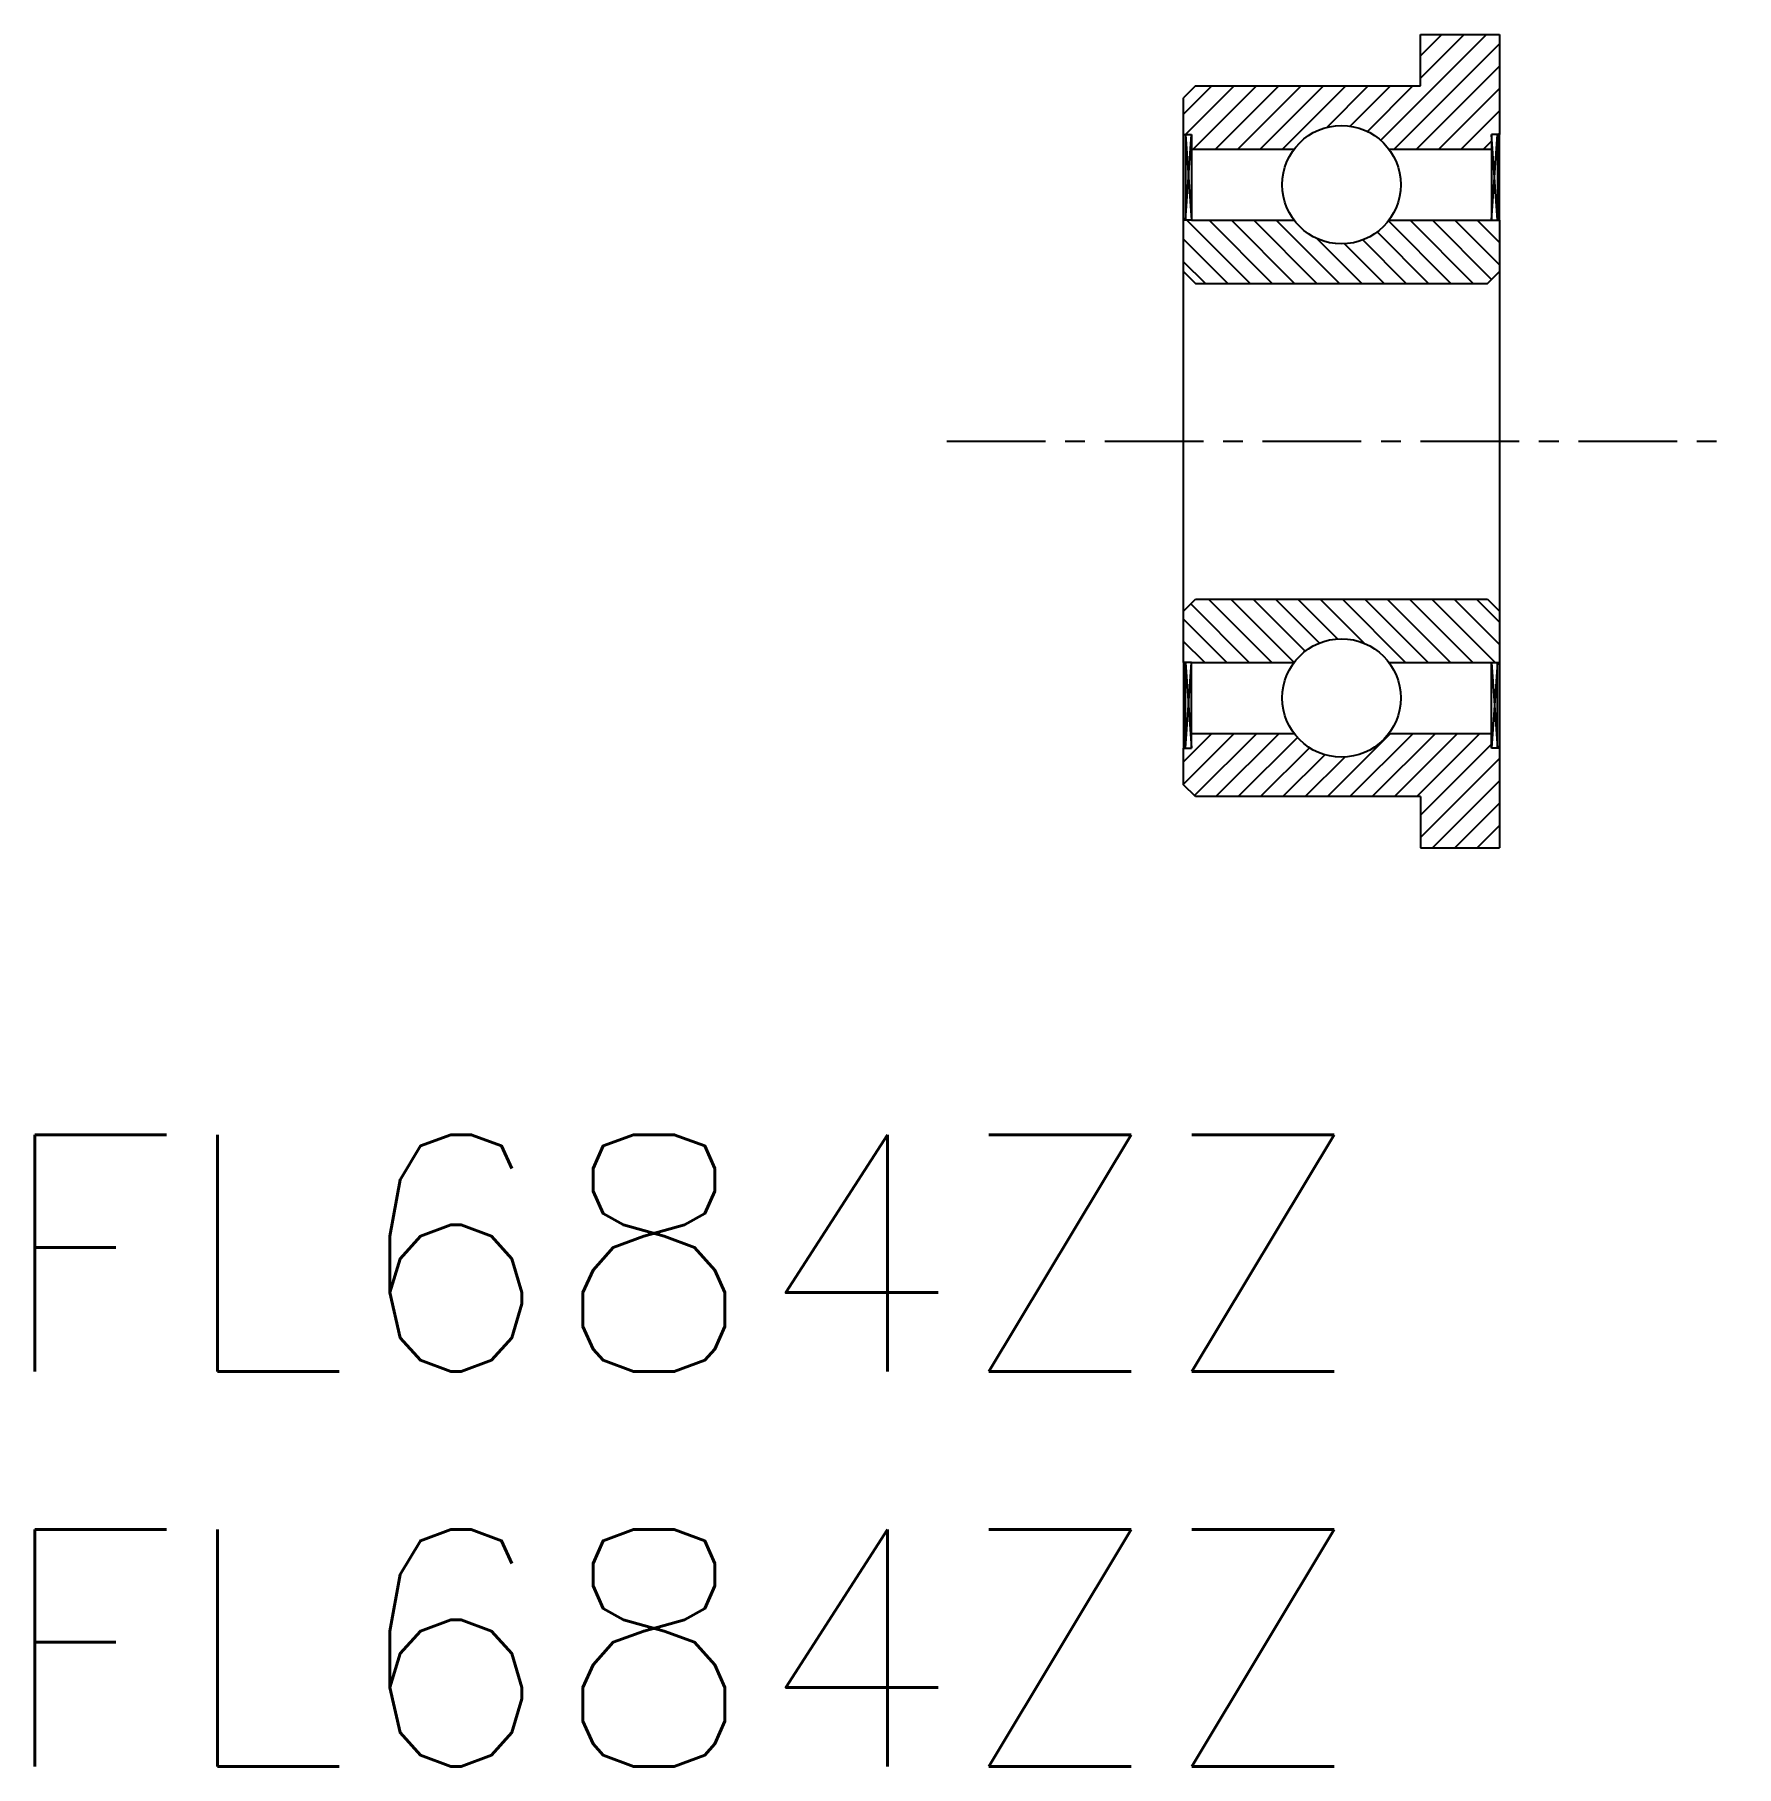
# Model space of a CAD drawing. Extents: x 45.3 to 66.8, y 37.3 to 59.2.
import ezdxf
from ezdxf.enums import TextEntityAlignment as Align

# ---------------------------------------------------------------- set-up
doc = ezdxf.new("R2010")
doc.units = 0
doc.linetypes.add('CENTER', pattern=[2, 1.25, -0.25, 0.25, -0.25])
doc.layers.get('0').update_dxf_attribs({"linetype": 'CONTINUOUS'})
doc.layers.add('CENTER', color=1, linetype='CENTER')
doc.styles.get("Standard").update_dxf_attribs({"font": 'txt.shx', "bigfont": 'extfont.shx'})

msp = doc.modelspace()

# ---------------------------------------------------------------- linework, layer by layer
at = {"color": 7, "linetype": 'CONTINUOUS'}
for p, q in [((62.345, 57.888), (63.683, 59.226)), ((62.848, 58.957), (63.118, 59.226)), ((62.848, 58.674), (63.4, 59.226)), ((62.848, 59.226), (63.848, 59.226)), ((62.848, 58.576), (62.848, 59.226)), ((63.848, 59.226), (63.848, 57.961)), ((62.516, 57.776), (63.848, 59.109)), ((62.799, 57.776), (63.848, 58.826)), ((59.848, 58.22), (60.205, 58.576)), ((59.998, 58.576), (59.848, 58.426)), ((59.873, 57.961), (60.488, 58.576)), ((59.97, 57.776), (60.77, 58.576)), ((59.998, 58.576), (62.848, 58.576)), ((60.253, 57.776), (61.053, 58.576)), ((60.536, 57.776), (61.336, 58.576)), ((60.819, 57.776), (61.619, 58.576)), ((61.102, 57.776), (61.902, 58.576)), ((61.661, 58.052), (62.185, 58.576)), ((61.959, 58.068), (62.468, 58.576)), ((62.175, 58.001), (62.75, 58.576)), ((59.848, 57.961), (59.848, 58.426)), ((63.082, 57.776), (63.848, 58.543)), ((63.365, 57.776), (63.848, 58.26)), ((59.848, 56.876), (59.848, 57.961)), ((59.848, 57.961), (59.948, 57.961)), ((59.873, 56.876), (59.948, 57.961)), ((59.873, 57.961), (59.948, 56.876)), ((59.873, 57.961), (59.873, 56.876)), ((59.948, 57.961), (59.948, 56.876)), ((63.748, 56.876), (63.823, 57.961)), ((63.748, 57.961), (63.748, 56.876)), ((63.823, 56.876), (63.748, 57.961)), ((63.848, 57.961), (63.748, 57.961)), ((63.823, 57.961), (63.823, 56.876)), ((63.832, 57.961), (63.848, 57.977)), ((63.848, 56.876), (63.848, 57.961)), ((59.948, 57.776), (61.248, 57.776)), ((62.448, 57.776), (63.748, 57.776)), ((63.647, 57.776), (63.748, 57.877)), ((59.848, 51.276), (59.848, 56.876)), ((59.948, 56.876), (59.848, 56.876)), ((60.689, 56.076), (59.889, 56.876)), ((59.948, 56.876), (61.248, 56.876)), ((60.971, 56.076), (60.171, 56.876)), ((61.254, 56.076), (60.454, 56.876)), ((61.537, 56.076), (60.737, 56.876)), ((61.82, 56.076), (61.02, 56.876)), ((63.234, 56.076), (62.442, 56.868)), ((62.448, 56.876), (63.748, 56.876)), ((63.517, 56.076), (62.717, 56.876)), ((63.749, 56.127), (63, 56.876)), ((63.848, 56.311), (63.283, 56.876)), ((63.848, 56.593), (63.566, 56.876)), ((63.748, 56.876), (63.848, 56.876)), ((63.848, 56.876), (63.848, 51.276)), ((60.406, 56.076), (59.848, 56.634)), ((62.103, 56.076), (61.533, 56.646)), ((62.668, 56.076), (62.118, 56.627)), ((62.951, 56.076), (62.3, 56.728)), ((62.386, 56.076), (61.885, 56.577)), ((60.123, 56.076), (59.848, 56.351)), ((59.848, 56.226), (59.998, 56.076)), ((63.698, 56.076), (63.848, 56.226)), ((59.998, 56.076), (63.698, 56.076)), ((59.848, 51.926), (59.998, 52.076)), ((60.68, 51.276), (59.939, 52.017)), ((59.998, 52.076), (63.698, 52.076)), ((60.963, 51.276), (60.163, 52.076)), ((61.246, 51.276), (60.446, 52.076)), ((61.387, 51.418), (60.729, 52.076)), ((61.567, 51.521), (61.012, 52.076)), ((61.796, 51.574), (61.294, 52.076)), ((62.134, 51.52), (61.577, 52.076)), ((62.66, 51.276), (61.86, 52.076)), ((62.943, 51.276), (62.143, 52.076)), ((63.226, 51.276), (62.426, 52.076)), ((63.509, 51.276), (62.709, 52.076)), ((63.792, 51.276), (62.992, 52.076)), ((63.848, 51.502), (63.274, 52.076)), ((63.848, 51.785), (63.557, 52.076)), ((63.698, 52.076), (63.848, 51.926)), ((60.397, 51.276), (59.848, 51.825)), ((60.115, 51.276), (59.848, 51.542)), ((59.948, 51.276), (59.848, 51.276)), ((59.848, 51.276), (59.848, 50.191)), ((59.873, 51.276), (59.948, 50.191)), ((59.873, 50.191), (59.948, 51.276)), ((59.873, 50.191), (59.873, 51.276)), ((59.948, 51.276), (61.248, 51.276)), ((59.948, 50.191), (59.948, 51.276)), ((62.448, 51.276), (63.748, 51.276)), ((63.748, 51.276), (63.848, 51.276)), ((63.748, 50.191), (63.748, 51.276)), ((63.823, 51.276), (63.748, 50.191)), ((63.748, 51.276), (63.823, 50.191)), ((63.823, 50.191), (63.823, 51.276)), ((63.848, 51.276), (63.848, 50.191)), ((59.848, 50.017), (60.207, 50.376)), ((59.848, 49.735), (60.49, 50.376)), ((59.948, 50.376), (61.248, 50.376)), ((59.986, 49.589), (60.773, 50.376)), ((60.256, 49.576), (61.056, 50.376)), ((60.539, 49.576), (61.289, 50.327)), ((61.67, 49.576), (62.47, 50.376)), ((61.953, 49.576), (62.753, 50.376)), ((62.236, 49.576), (63.036, 50.376)), ((62.448, 50.376), (63.748, 50.376)), ((62.518, 49.576), (63.318, 50.376)), ((62.801, 49.576), (63.601, 50.376)), ((62.848, 49.341), (63.748, 50.241)), ((59.848, 49.726), (59.848, 50.191)), ((59.848, 50.191), (59.948, 50.191)), ((60.821, 49.576), (61.441, 50.196)), ((61.104, 49.576), (61.635, 50.107)), ((61.387, 49.576), (61.888, 50.077)), ((62.848, 49.058), (63.848, 50.058)), ((63.848, 50.191), (63.748, 50.191)), ((63.848, 50.191), (63.848, 48.926)), ((59.998, 49.576), (59.848, 49.726)), ((62.848, 49.576), (59.998, 49.576)), ((62.848, 49.576), (62.848, 48.926)), ((63, 48.926), (63.848, 49.775)), ((63.283, 48.926), (63.848, 49.492)), ((63.566, 48.926), (63.848, 49.209)), ((62.848, 48.926), (63.848, 48.926))]:
    msp.add_line(p, q, dxfattribs=at)
for centre in [(61.848, 57.326), (61.848, 50.826)]:
    msp.add_circle(centre, 0.75, dxfattribs=at)
at = {"layer": 'CENTER', "color": 1, "linetype": 'CENTER'}
msp.add_line((56.848, 54.076), (66.848, 54.076), dxfattribs=at)

# ---------------------------------------------------------------- texts
at = {"color": 7, "linetype": 'CONTINUOUS'}
for p in [(44.782, 43.795), (44.782, 38.795)]:
    msp.add_text('FL684ZZ', height=3, dxfattribs=at).set_placement(p, align=Align.MIDDLE_LEFT)

doc.saveas('drawing.dxf')
